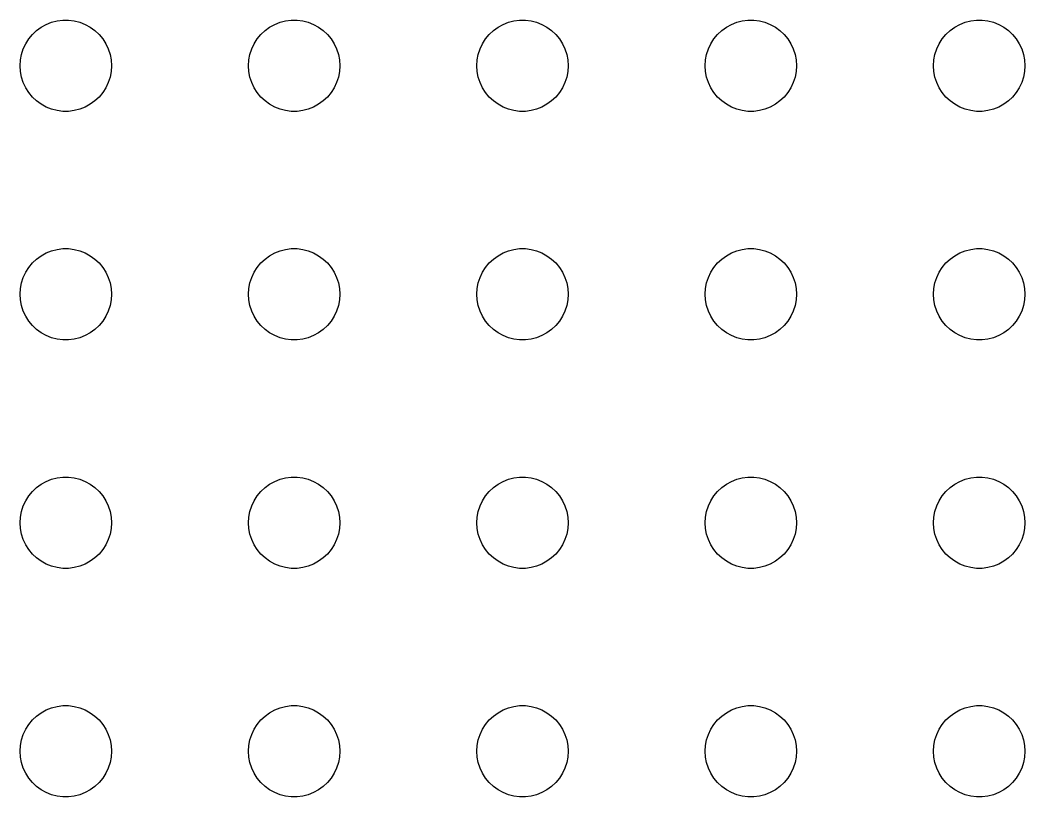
# Model space of a CAD drawing. Header units: metres. Extents: x -134 to 134, y 176 to 394.
# Drawn here: x 66 to 99, y 340.5 to 366 of the extents above; entities that cross this region are included whole.
import ezdxf

# ---------------------------------------------------------------- set-up
doc = ezdxf.new("R2010")
doc.units = ezdxf.units.M

msp = doc.modelspace()

# ---------------------------------------------------------------- linework, layer by layer
for p, q in [((67.0365, 365.927), (67.2189, 365.973)), ((67.2189, 365.973), (67.4058, 365.997)), ((67.4058, 365.997), (67.5942, 365.997)), ((67.5942, 365.997), (67.7811, 365.973)), ((67.7811, 365.973), (67.9635, 365.927)), ((74.5365, 365.927), (74.7189, 365.973)), ((74.7189, 365.973), (74.9058, 365.997)), ((74.9058, 365.997), (75.0942, 365.997)), ((75.0942, 365.997), (75.2811, 365.973)), ((75.2811, 365.973), (75.4635, 365.927)), ((82.0365, 365.927), (82.2189, 365.973)), ((82.2189, 365.973), (82.4058, 365.997)), ((82.4058, 365.997), (82.5942, 365.997)), ((82.5942, 365.997), (82.7811, 365.973)), ((82.7811, 365.973), (82.9635, 365.927)), ((89.5365, 365.927), (89.7189, 365.973)), ((89.7189, 365.973), (89.9058, 365.997)), ((89.9058, 365.997), (90.0942, 365.997)), ((90.0942, 365.997), (90.2811, 365.973)), ((90.2811, 365.973), (90.4635, 365.927)), ((97.0365, 365.927), (97.2189, 365.973)), ((97.2189, 365.973), (97.4058, 365.997)), ((97.4058, 365.997), (97.5942, 365.997)), ((97.5942, 365.997), (97.7811, 365.973)), ((97.7811, 365.973), (97.9635, 365.927)), ((66.4065, 365.527), (66.5439, 365.656)), ((66.5439, 365.656), (66.6963, 365.766)), ((66.6963, 365.766), (66.8613, 365.857)), ((66.8613, 365.857), (67.0365, 365.927)), ((67.9635, 365.927), (68.1387, 365.857)), ((68.1387, 365.857), (68.3037, 365.766)), ((68.3037, 365.766), (68.4561, 365.656)), ((68.4561, 365.656), (68.5934, 365.527)), ((73.9065, 365.527), (74.0439, 365.656)), ((74.0439, 365.656), (74.1963, 365.766)), ((74.1963, 365.766), (74.3613, 365.857)), ((74.3613, 365.857), (74.5365, 365.927)), ((75.4635, 365.927), (75.6387, 365.857)), ((75.6387, 365.857), (75.8037, 365.766)), ((75.8037, 365.766), (75.9561, 365.656)), ((75.9561, 365.656), (76.0934, 365.527)), ((81.4065, 365.527), (81.5439, 365.656)), ((81.5439, 365.656), (81.6963, 365.766)), ((81.6963, 365.766), (81.8613, 365.857)), ((81.8613, 365.857), (82.0365, 365.927)), ((82.9635, 365.927), (83.1387, 365.857)), ((83.1387, 365.857), (83.3037, 365.766)), ((83.3037, 365.766), (83.4561, 365.656)), ((83.4561, 365.656), (83.5934, 365.527)), ((88.9065, 365.527), (89.0439, 365.656)), ((89.0439, 365.656), (89.1963, 365.766)), ((89.1963, 365.766), (89.3613, 365.857)), ((89.3613, 365.857), (89.5365, 365.927)), ((90.4635, 365.927), (90.6387, 365.857)), ((90.6387, 365.857), (90.8037, 365.766)), ((90.8037, 365.766), (90.9561, 365.656)), ((90.9561, 365.656), (91.0934, 365.527)), ((96.4065, 365.527), (96.5439, 365.656)), ((96.5439, 365.656), (96.6963, 365.766)), ((96.6963, 365.766), (96.8613, 365.857)), ((96.8613, 365.857), (97.0365, 365.927)), ((97.9635, 365.927), (98.1387, 365.857)), ((98.1387, 365.857), (98.3037, 365.766)), ((98.3037, 365.766), (98.4561, 365.656)), ((98.4561, 365.656), (98.5934, 365.527)), ((66.1855, 365.223), (66.2865, 365.382)), ((66.2865, 365.382), (66.4065, 365.527)), ((68.5934, 365.527), (68.7135, 365.382)), ((68.7135, 365.382), (68.8145, 365.223)), ((73.6855, 365.223), (73.7865, 365.382)), ((73.7865, 365.382), (73.9065, 365.527)), ((76.0934, 365.527), (76.2135, 365.382)), ((76.2135, 365.382), (76.3145, 365.223)), ((81.1855, 365.223), (81.2865, 365.382)), ((81.2865, 365.382), (81.4065, 365.527)), ((83.5934, 365.527), (83.7135, 365.382)), ((83.7135, 365.382), (83.8145, 365.223)), ((88.6855, 365.223), (88.7865, 365.382)), ((88.7865, 365.382), (88.9065, 365.527)), ((91.0934, 365.527), (91.2135, 365.382)), ((91.2135, 365.382), (91.3145, 365.223)), ((96.1855, 365.223), (96.2865, 365.382)), ((96.2865, 365.382), (96.4065, 365.527)), ((98.5934, 365.527), (98.7135, 365.382)), ((98.7135, 365.382), (98.8145, 365.223)), ((66.0471, 364.873), (66.1053, 365.052)), ((66.1053, 365.052), (66.1855, 365.223)), ((68.8145, 365.223), (68.8947, 365.052)), ((68.8947, 365.052), (68.9529, 364.873)), ((73.5471, 364.873), (73.6053, 365.052)), ((73.6053, 365.052), (73.6855, 365.223)), ((76.3145, 365.223), (76.3947, 365.052)), ((76.3947, 365.052), (76.4529, 364.873)), ((81.0471, 364.873), (81.1053, 365.052)), ((81.1053, 365.052), (81.1855, 365.223)), ((83.8145, 365.223), (83.8947, 365.052)), ((83.8947, 365.052), (83.9529, 364.873)), ((88.5471, 364.873), (88.6053, 365.052)), ((88.6053, 365.052), (88.6855, 365.223)), ((91.3145, 365.223), (91.3947, 365.052)), ((91.3947, 365.052), (91.4529, 364.873)), ((96.0471, 364.873), (96.1053, 365.052)), ((96.1053, 365.052), (96.1855, 365.223)), ((98.8145, 365.223), (98.8947, 365.052)), ((98.8947, 365.052), (98.9529, 364.873)), ((66, 364.5), (66.0118, 364.688)), ((66.0118, 364.688), (66.0471, 364.873)), ((68.9529, 364.873), (68.9882, 364.688)), ((68.9882, 364.688), (69, 364.5)), ((73.5, 364.5), (73.5118, 364.688)), ((73.5118, 364.688), (73.5471, 364.873)), ((76.4529, 364.873), (76.4882, 364.688)), ((76.4882, 364.688), (76.5, 364.5)), ((81, 364.5), (81.0118, 364.688)), ((81.0118, 364.688), (81.0471, 364.873)), ((83.9529, 364.873), (83.9882, 364.688)), ((83.9882, 364.688), (84, 364.5)), ((88.5, 364.5), (88.5118, 364.688)), ((88.5118, 364.688), (88.5471, 364.873)), ((91.4529, 364.873), (91.4882, 364.688)), ((91.4882, 364.688), (91.5, 364.5)), ((96, 364.5), (96.0118, 364.688)), ((96.0118, 364.688), (96.0471, 364.873)), ((98.9529, 364.873), (98.9882, 364.688)), ((98.9882, 364.688), (99, 364.5)), ((66.0118, 364.312), (66, 364.5)), ((69, 364.5), (68.9882, 364.312)), ((73.5118, 364.312), (73.5, 364.5)), ((76.5, 364.5), (76.4882, 364.312)), ((81.0118, 364.312), (81, 364.5)), ((84, 364.5), (83.9882, 364.312)), ((88.5118, 364.312), (88.5, 364.5)), ((91.5, 364.5), (91.4882, 364.312)), ((96.0118, 364.312), (96, 364.5)), ((99, 364.5), (98.9882, 364.312)), ((66.0471, 364.127), (66.0118, 364.312)), ((66.1053, 363.948), (66.0471, 364.127)), ((68.9529, 364.127), (68.8947, 363.948)), ((68.9882, 364.312), (68.9529, 364.127)), ((73.5471, 364.127), (73.5118, 364.312)), ((73.6053, 363.948), (73.5471, 364.127)), ((76.4529, 364.127), (76.3947, 363.948)), ((76.4882, 364.312), (76.4529, 364.127)), ((81.0471, 364.127), (81.0118, 364.312)), ((81.1053, 363.948), (81.0471, 364.127)), ((83.9529, 364.127), (83.8947, 363.948)), ((83.9882, 364.312), (83.9529, 364.127)), ((88.5471, 364.127), (88.5118, 364.312)), ((88.6053, 363.948), (88.5471, 364.127)), ((91.4529, 364.127), (91.3947, 363.948)), ((91.4882, 364.312), (91.4529, 364.127)), ((96.0471, 364.127), (96.0118, 364.312)), ((96.1053, 363.948), (96.0471, 364.127)), ((98.9529, 364.127), (98.8947, 363.948)), ((98.9882, 364.312), (98.9529, 364.127)), ((66.1855, 363.777), (66.1053, 363.948)), ((66.2865, 363.618), (66.1855, 363.777)), ((68.8145, 363.777), (68.7135, 363.618)), ((68.8947, 363.948), (68.8145, 363.777)), ((73.6855, 363.777), (73.6053, 363.948)), ((73.7865, 363.618), (73.6855, 363.777)), ((76.3145, 363.777), (76.2135, 363.618)), ((76.3947, 363.948), (76.3145, 363.777)), ((81.1855, 363.777), (81.1053, 363.948)), ((81.2865, 363.618), (81.1855, 363.777)), ((83.8145, 363.777), (83.7135, 363.618)), ((83.8947, 363.948), (83.8145, 363.777)), ((88.6855, 363.777), (88.6053, 363.948)), ((88.7865, 363.618), (88.6855, 363.777)), ((91.3145, 363.777), (91.2135, 363.618)), ((91.3947, 363.948), (91.3145, 363.777)), ((96.1855, 363.777), (96.1053, 363.948)), ((96.2865, 363.618), (96.1855, 363.777)), ((98.8145, 363.777), (98.7135, 363.618)), ((98.8947, 363.948), (98.8145, 363.777)), ((66.4065, 363.473), (66.2865, 363.618)), ((66.5439, 363.344), (66.4065, 363.473)), ((66.6963, 363.234), (66.5439, 363.344)), ((68.4561, 363.344), (68.3037, 363.234)), ((68.5934, 363.473), (68.4561, 363.344)), ((68.7135, 363.618), (68.5934, 363.473)), ((73.9065, 363.473), (73.7865, 363.618)), ((74.0439, 363.344), (73.9065, 363.473)), ((74.1963, 363.234), (74.0439, 363.344)), ((75.9561, 363.344), (75.8037, 363.234)), ((76.0934, 363.473), (75.9561, 363.344)), ((76.2135, 363.618), (76.0934, 363.473)), ((81.4065, 363.473), (81.2865, 363.618)), ((81.5439, 363.344), (81.4065, 363.473)), ((81.6963, 363.234), (81.5439, 363.344)), ((83.4561, 363.344), (83.3037, 363.234)), ((83.5934, 363.473), (83.4561, 363.344)), ((83.7135, 363.618), (83.5934, 363.473)), ((88.9065, 363.473), (88.7865, 363.618)), ((89.0439, 363.344), (88.9065, 363.473)), ((89.1963, 363.234), (89.0439, 363.344)), ((90.9561, 363.344), (90.8037, 363.234)), ((91.0934, 363.473), (90.9561, 363.344)), ((91.2135, 363.618), (91.0934, 363.473)), ((96.4065, 363.473), (96.2865, 363.618)), ((96.5439, 363.344), (96.4065, 363.473)), ((96.6963, 363.234), (96.5439, 363.344)), ((98.4561, 363.344), (98.3037, 363.234)), ((98.5934, 363.473), (98.4561, 363.344)), ((98.7135, 363.618), (98.5934, 363.473)), ((66.8613, 363.143), (66.6963, 363.234)), ((67.0365, 363.073), (66.8613, 363.143)), ((67.2189, 363.027), (67.0365, 363.073)), ((67.4058, 363.003), (67.2189, 363.027)), ((67.5942, 363.003), (67.4058, 363.003)), ((67.7811, 363.027), (67.5942, 363.003)), ((67.9635, 363.073), (67.7811, 363.027)), ((68.1387, 363.143), (67.9635, 363.073)), ((68.3037, 363.234), (68.1387, 363.143)), ((74.3613, 363.143), (74.1963, 363.234)), ((74.5365, 363.073), (74.3613, 363.143)), ((74.7189, 363.027), (74.5365, 363.073)), ((74.9058, 363.003), (74.7189, 363.027)), ((75.0942, 363.003), (74.9058, 363.003)), ((75.2811, 363.027), (75.0942, 363.003)), ((75.4635, 363.073), (75.2811, 363.027)), ((75.6387, 363.143), (75.4635, 363.073)), ((75.8037, 363.234), (75.6387, 363.143)), ((81.8613, 363.143), (81.6963, 363.234)), ((82.0365, 363.073), (81.8613, 363.143)), ((82.2189, 363.027), (82.0365, 363.073)), ((82.4058, 363.003), (82.2189, 363.027)), ((82.5942, 363.003), (82.4058, 363.003)), ((82.7811, 363.027), (82.5942, 363.003)), ((82.9635, 363.073), (82.7811, 363.027)), ((83.1387, 363.143), (82.9635, 363.073)), ((83.3037, 363.234), (83.1387, 363.143)), ((89.3613, 363.143), (89.1963, 363.234)), ((89.5365, 363.073), (89.3613, 363.143)), ((89.7189, 363.027), (89.5365, 363.073)), ((89.9058, 363.003), (89.7189, 363.027)), ((90.0942, 363.003), (89.9058, 363.003)), ((90.2811, 363.027), (90.0942, 363.003)), ((90.4635, 363.073), (90.2811, 363.027)), ((90.6387, 363.143), (90.4635, 363.073)), ((90.8037, 363.234), (90.6387, 363.143)), ((96.8613, 363.143), (96.6963, 363.234)), ((97.0365, 363.073), (96.8613, 363.143)), ((97.2189, 363.027), (97.0365, 363.073)), ((97.4058, 363.003), (97.2189, 363.027)), ((97.5942, 363.003), (97.4058, 363.003)), ((97.7811, 363.027), (97.5942, 363.003)), ((97.9635, 363.073), (97.7811, 363.027)), ((98.1387, 363.143), (97.9635, 363.073)), ((98.3037, 363.234), (98.1387, 363.143)), ((66.8613, 358.357), (67.0365, 358.427)), ((67.0365, 358.427), (67.2189, 358.473)), ((67.2189, 358.473), (67.4058, 358.497)), ((67.4058, 358.497), (67.5942, 358.497)), ((67.5942, 358.497), (67.7811, 358.473)), ((67.7811, 358.473), (67.9635, 358.427)), ((67.9635, 358.427), (68.1387, 358.357)), ((74.3613, 358.357), (74.5365, 358.427)), ((74.5365, 358.427), (74.7189, 358.473)), ((74.7189, 358.473), (74.9058, 358.497)), ((74.9058, 358.497), (75.0942, 358.497)), ((75.0942, 358.497), (75.2811, 358.473)), ((75.2811, 358.473), (75.4635, 358.427)), ((75.4635, 358.427), (75.6387, 358.357)), ((81.8613, 358.357), (82.0365, 358.427)), ((82.0365, 358.427), (82.2189, 358.473)), ((82.2189, 358.473), (82.4058, 358.497)), ((82.4058, 358.497), (82.5942, 358.497)), ((82.5942, 358.497), (82.7811, 358.473)), ((82.7811, 358.473), (82.9635, 358.427)), ((82.9635, 358.427), (83.1387, 358.357)), ((89.3613, 358.357), (89.5365, 358.427)), ((89.5365, 358.427), (89.7189, 358.473)), ((89.7189, 358.473), (89.9058, 358.497)), ((89.9058, 358.497), (90.0942, 358.497)), ((90.0942, 358.497), (90.2811, 358.473)), ((90.2811, 358.473), (90.4635, 358.427)), ((90.4635, 358.427), (90.6387, 358.357)), ((96.8613, 358.357), (97.0365, 358.427)), ((97.0365, 358.427), (97.2189, 358.473)), ((97.2189, 358.473), (97.4058, 358.497)), ((97.4058, 358.497), (97.5942, 358.497)), ((97.5942, 358.497), (97.7811, 358.473)), ((97.7811, 358.473), (97.9635, 358.427)), ((97.9635, 358.427), (98.1387, 358.357)), ((66.4065, 358.027), (66.5439, 358.156)), ((66.5439, 358.156), (66.6963, 358.266)), ((66.6963, 358.266), (66.8613, 358.357)), ((68.1387, 358.357), (68.3037, 358.266)), ((68.3037, 358.266), (68.4561, 358.156)), ((68.4561, 358.156), (68.5934, 358.027)), ((73.9065, 358.027), (74.0439, 358.156)), ((74.0439, 358.156), (74.1963, 358.266)), ((74.1963, 358.266), (74.3613, 358.357)), ((75.6387, 358.357), (75.8037, 358.266)), ((75.8037, 358.266), (75.9561, 358.156)), ((75.9561, 358.156), (76.0934, 358.027)), ((81.4065, 358.027), (81.5439, 358.156)), ((81.5439, 358.156), (81.6963, 358.266)), ((81.6963, 358.266), (81.8613, 358.357)), ((83.1387, 358.357), (83.3037, 358.266)), ((83.3037, 358.266), (83.4561, 358.156)), ((83.4561, 358.156), (83.5934, 358.027)), ((88.9065, 358.027), (89.0439, 358.156)), ((89.0439, 358.156), (89.1963, 358.266)), ((89.1963, 358.266), (89.3613, 358.357)), ((90.6387, 358.357), (90.8037, 358.266)), ((90.8037, 358.266), (90.9561, 358.156)), ((90.9561, 358.156), (91.0934, 358.027)), ((96.4065, 358.027), (96.5439, 358.156)), ((96.5439, 358.156), (96.6963, 358.266)), ((96.6963, 358.266), (96.8613, 358.357)), ((98.1387, 358.357), (98.3037, 358.266)), ((98.3037, 358.266), (98.4561, 358.156)), ((98.4561, 358.156), (98.5934, 358.027)), ((66.1053, 357.552), (66.1855, 357.723)), ((66.1855, 357.723), (66.2865, 357.882)), ((66.2865, 357.882), (66.4065, 358.027)), ((68.5934, 358.027), (68.7135, 357.882)), ((68.7135, 357.882), (68.8145, 357.723)), ((68.8145, 357.723), (68.8947, 357.552)), ((73.6053, 357.552), (73.6855, 357.723)), ((73.6855, 357.723), (73.7865, 357.882)), ((73.7865, 357.882), (73.9065, 358.027)), ((76.0934, 358.027), (76.2135, 357.882)), ((76.2135, 357.882), (76.3145, 357.723)), ((76.3145, 357.723), (76.3947, 357.552)), ((81.1053, 357.552), (81.1855, 357.723)), ((81.1855, 357.723), (81.2865, 357.882)), ((81.2865, 357.882), (81.4065, 358.027)), ((83.5934, 358.027), (83.7135, 357.882)), ((83.7135, 357.882), (83.8145, 357.723)), ((83.8145, 357.723), (83.8947, 357.552)), ((88.6053, 357.552), (88.6855, 357.723)), ((88.6855, 357.723), (88.7865, 357.882)), ((88.7865, 357.882), (88.9065, 358.027)), ((91.0934, 358.027), (91.2135, 357.882)), ((91.2135, 357.882), (91.3145, 357.723)), ((91.3145, 357.723), (91.3947, 357.552)), ((96.1053, 357.552), (96.1855, 357.723)), ((96.1855, 357.723), (96.2865, 357.882)), ((96.2865, 357.882), (96.4065, 358.027)), ((98.5934, 358.027), (98.7135, 357.882)), ((98.7135, 357.882), (98.8145, 357.723)), ((98.8145, 357.723), (98.8947, 357.552)), ((66.0471, 357.373), (66.1053, 357.552)), ((68.8947, 357.552), (68.9529, 357.373)), ((73.5471, 357.373), (73.6053, 357.552)), ((76.3947, 357.552), (76.4529, 357.373)), ((81.0471, 357.373), (81.1053, 357.552)), ((83.8947, 357.552), (83.9529, 357.373)), ((88.5471, 357.373), (88.6053, 357.552)), ((91.3947, 357.552), (91.4529, 357.373)), ((96.0471, 357.373), (96.1053, 357.552)), ((98.8947, 357.552), (98.9529, 357.373)), ((66, 357), (66.0118, 357.188)), ((66.0118, 357.188), (66.0471, 357.373)), ((68.9529, 357.373), (68.9882, 357.188)), ((68.9882, 357.188), (69, 357)), ((73.5, 357), (73.5118, 357.188)), ((73.5118, 357.188), (73.5471, 357.373)), ((76.4529, 357.373), (76.4882, 357.188)), ((76.4882, 357.188), (76.5, 357)), ((81, 357), (81.0118, 357.188)), ((81.0118, 357.188), (81.0471, 357.373)), ((83.9529, 357.373), (83.9882, 357.188)), ((83.9882, 357.188), (84, 357)), ((88.5, 357), (88.5118, 357.188)), ((88.5118, 357.188), (88.5471, 357.373)), ((91.4529, 357.373), (91.4882, 357.188)), ((91.4882, 357.188), (91.5, 357)), ((96, 357), (96.0118, 357.188)), ((96.0118, 357.188), (96.0471, 357.373)), ((98.9529, 357.373), (98.9882, 357.188)), ((98.9882, 357.188), (99, 357)), ((66.0118, 356.812), (66, 357)), ((66.0471, 356.627), (66.0118, 356.812)), ((68.9882, 356.812), (68.9529, 356.627)), ((69, 357), (68.9882, 356.812)), ((73.5118, 356.812), (73.5, 357)), ((73.5471, 356.627), (73.5118, 356.812)), ((76.4882, 356.812), (76.4529, 356.627)), ((76.5, 357), (76.4882, 356.812)), ((81.0118, 356.812), (81, 357)), ((81.0471, 356.627), (81.0118, 356.812)), ((83.9882, 356.812), (83.9529, 356.627)), ((84, 357), (83.9882, 356.812)), ((88.5118, 356.812), (88.5, 357)), ((88.5471, 356.627), (88.5118, 356.812)), ((91.4882, 356.812), (91.4529, 356.627)), ((91.5, 357), (91.4882, 356.812)), ((96.0118, 356.812), (96, 357)), ((96.0471, 356.627), (96.0118, 356.812)), ((98.9882, 356.812), (98.9529, 356.627)), ((99, 357), (98.9882, 356.812)), ((66.1053, 356.448), (66.0471, 356.627)), ((66.1855, 356.277), (66.1053, 356.448)), ((68.8947, 356.448), (68.8145, 356.277)), ((68.9529, 356.627), (68.8947, 356.448)), ((73.6053, 356.448), (73.5471, 356.627)), ((73.6855, 356.277), (73.6053, 356.448)), ((76.3947, 356.448), (76.3145, 356.277)), ((76.4529, 356.627), (76.3947, 356.448)), ((81.1053, 356.448), (81.0471, 356.627)), ((81.1855, 356.277), (81.1053, 356.448)), ((83.8947, 356.448), (83.8145, 356.277)), ((83.9529, 356.627), (83.8947, 356.448)), ((88.6053, 356.448), (88.5471, 356.627)), ((88.6855, 356.277), (88.6053, 356.448)), ((91.3947, 356.448), (91.3145, 356.277)), ((91.4529, 356.627), (91.3947, 356.448)), ((96.1053, 356.448), (96.0471, 356.627)), ((96.1855, 356.277), (96.1053, 356.448)), ((98.8947, 356.448), (98.8145, 356.277)), ((98.9529, 356.627), (98.8947, 356.448)), ((66.2865, 356.118), (66.1855, 356.277)), ((66.4065, 355.973), (66.2865, 356.118)), ((68.7135, 356.118), (68.5934, 355.973)), ((68.8145, 356.277), (68.7135, 356.118)), ((73.7865, 356.118), (73.6855, 356.277)), ((73.9065, 355.973), (73.7865, 356.118)), ((76.2135, 356.118), (76.0934, 355.973)), ((76.3145, 356.277), (76.2135, 356.118)), ((81.2865, 356.118), (81.1855, 356.277)), ((81.4065, 355.973), (81.2865, 356.118)), ((83.7135, 356.118), (83.5934, 355.973)), ((83.8145, 356.277), (83.7135, 356.118)), ((88.7865, 356.118), (88.6855, 356.277)), ((88.9065, 355.973), (88.7865, 356.118)), ((91.2135, 356.118), (91.0934, 355.973)), ((91.3145, 356.277), (91.2135, 356.118)), ((96.2865, 356.118), (96.1855, 356.277)), ((96.4065, 355.973), (96.2865, 356.118)), ((98.7135, 356.118), (98.5934, 355.973)), ((98.8145, 356.277), (98.7135, 356.118)), ((66.5439, 355.844), (66.4065, 355.973)), ((66.6963, 355.734), (66.5439, 355.844)), ((68.4561, 355.844), (68.3037, 355.734)), ((68.5934, 355.973), (68.4561, 355.844)), ((74.0439, 355.844), (73.9065, 355.973)), ((74.1963, 355.734), (74.0439, 355.844)), ((75.9561, 355.844), (75.8037, 355.734)), ((76.0934, 355.973), (75.9561, 355.844)), ((81.5439, 355.844), (81.4065, 355.973)), ((81.6963, 355.734), (81.5439, 355.844)), ((83.4561, 355.844), (83.3037, 355.734)), ((83.5934, 355.973), (83.4561, 355.844)), ((89.0439, 355.844), (88.9065, 355.973)), ((89.1963, 355.734), (89.0439, 355.844)), ((90.9561, 355.844), (90.8037, 355.734)), ((91.0934, 355.973), (90.9561, 355.844)), ((96.5439, 355.844), (96.4065, 355.973)), ((96.6963, 355.734), (96.5439, 355.844)), ((98.4561, 355.844), (98.3037, 355.734)), ((98.5934, 355.973), (98.4561, 355.844)), ((66.8613, 355.643), (66.6963, 355.734)), ((67.0365, 355.573), (66.8613, 355.643)), ((67.2189, 355.527), (67.0365, 355.573)), ((67.4058, 355.503), (67.2189, 355.527)), ((67.5942, 355.503), (67.4058, 355.503)), ((67.7811, 355.527), (67.5942, 355.503)), ((67.9635, 355.573), (67.7811, 355.527)), ((68.1387, 355.643), (67.9635, 355.573)), ((68.3037, 355.734), (68.1387, 355.643)), ((74.3613, 355.643), (74.1963, 355.734)), ((74.5365, 355.573), (74.3613, 355.643)), ((74.7189, 355.527), (74.5365, 355.573)), ((74.9058, 355.503), (74.7189, 355.527)), ((75.0942, 355.503), (74.9058, 355.503)), ((75.2811, 355.527), (75.0942, 355.503)), ((75.4635, 355.573), (75.2811, 355.527)), ((75.6387, 355.643), (75.4635, 355.573)), ((75.8037, 355.734), (75.6387, 355.643)), ((81.8613, 355.643), (81.6963, 355.734)), ((82.0365, 355.573), (81.8613, 355.643)), ((82.2189, 355.527), (82.0365, 355.573)), ((82.4058, 355.503), (82.2189, 355.527)), ((82.5942, 355.503), (82.4058, 355.503)), ((82.7811, 355.527), (82.5942, 355.503)), ((82.9635, 355.573), (82.7811, 355.527)), ((83.1387, 355.643), (82.9635, 355.573)), ((83.3037, 355.734), (83.1387, 355.643)), ((89.3613, 355.643), (89.1963, 355.734)), ((89.5365, 355.573), (89.3613, 355.643)), ((89.7189, 355.527), (89.5365, 355.573)), ((89.9058, 355.503), (89.7189, 355.527)), ((90.0942, 355.503), (89.9058, 355.503)), ((90.2811, 355.527), (90.0942, 355.503)), ((90.4635, 355.573), (90.2811, 355.527)), ((90.6387, 355.643), (90.4635, 355.573)), ((90.8037, 355.734), (90.6387, 355.643)), ((96.8613, 355.643), (96.6963, 355.734)), ((97.0365, 355.573), (96.8613, 355.643)), ((97.2189, 355.527), (97.0365, 355.573)), ((97.4058, 355.503), (97.2189, 355.527)), ((97.5942, 355.503), (97.4058, 355.503)), ((97.7811, 355.527), (97.5942, 355.503)), ((97.9635, 355.573), (97.7811, 355.527)), ((98.1387, 355.643), (97.9635, 355.573)), ((98.3037, 355.734), (98.1387, 355.643)), ((66.6963, 350.766), (66.8613, 350.857)), ((66.8613, 350.857), (67.0365, 350.927)), ((67.0365, 350.927), (67.2189, 350.973)), ((67.2189, 350.973), (67.4058, 350.997)), ((67.4058, 350.997), (67.5942, 350.997)), ((67.5942, 350.997), (67.7811, 350.973)), ((67.7811, 350.973), (67.9635, 350.927)), ((67.9635, 350.927), (68.1387, 350.857)), ((68.1387, 350.857), (68.3037, 350.766)), ((74.1963, 350.766), (74.3613, 350.857)), ((74.3613, 350.857), (74.5365, 350.927)), ((74.5365, 350.927), (74.7189, 350.973)), ((74.7189, 350.973), (74.9058, 350.997)), ((74.9058, 350.997), (75.0942, 350.997)), ((75.0942, 350.997), (75.2811, 350.973)), ((75.2811, 350.973), (75.4635, 350.927)), ((75.4635, 350.927), (75.6387, 350.857)), ((75.6387, 350.857), (75.8037, 350.766)), ((81.6963, 350.766), (81.8613, 350.857)), ((81.8613, 350.857), (82.0365, 350.927)), ((82.0365, 350.927), (82.2189, 350.973)), ((82.2189, 350.973), (82.4058, 350.997)), ((82.4058, 350.997), (82.5942, 350.997)), ((82.5942, 350.997), (82.7811, 350.973)), ((82.7811, 350.973), (82.9635, 350.927)), ((82.9635, 350.927), (83.1387, 350.857)), ((83.1387, 350.857), (83.3037, 350.766)), ((89.1963, 350.766), (89.3613, 350.857)), ((89.3613, 350.857), (89.5365, 350.927)), ((89.5365, 350.927), (89.7189, 350.973)), ((89.7189, 350.973), (89.9058, 350.997)), ((89.9058, 350.997), (90.0942, 350.997)), ((90.0942, 350.997), (90.2811, 350.973)), ((90.2811, 350.973), (90.4635, 350.927)), ((90.4635, 350.927), (90.6387, 350.857)), ((90.6387, 350.857), (90.8037, 350.766)), ((96.6963, 350.766), (96.8613, 350.857)), ((96.8613, 350.857), (97.0365, 350.927)), ((97.0365, 350.927), (97.2189, 350.973)), ((97.2189, 350.973), (97.4058, 350.997)), ((97.4058, 350.997), (97.5942, 350.997)), ((97.5942, 350.997), (97.7811, 350.973)), ((97.7811, 350.973), (97.9635, 350.927)), ((97.9635, 350.927), (98.1387, 350.857)), ((98.1387, 350.857), (98.3037, 350.766)), ((66.2865, 350.382), (66.4065, 350.527)), ((66.4065, 350.527), (66.5439, 350.656)), ((66.5439, 350.656), (66.6963, 350.766)), ((68.3037, 350.766), (68.4561, 350.656)), ((68.4561, 350.656), (68.5934, 350.527)), ((68.5934, 350.527), (68.7135, 350.382)), ((73.7865, 350.382), (73.9065, 350.527)), ((73.9065, 350.527), (74.0439, 350.656)), ((74.0439, 350.656), (74.1963, 350.766)), ((75.8037, 350.766), (75.9561, 350.656)), ((75.9561, 350.656), (76.0934, 350.527)), ((76.0934, 350.527), (76.2135, 350.382)), ((81.2865, 350.382), (81.4065, 350.527)), ((81.4065, 350.527), (81.5439, 350.656)), ((81.5439, 350.656), (81.6963, 350.766)), ((83.3037, 350.766), (83.4561, 350.656)), ((83.4561, 350.656), (83.5934, 350.527)), ((83.5934, 350.527), (83.7135, 350.382)), ((88.7865, 350.382), (88.9065, 350.527)), ((88.9065, 350.527), (89.0439, 350.656)), ((89.0439, 350.656), (89.1963, 350.766)), ((90.8037, 350.766), (90.9561, 350.656)), ((90.9561, 350.656), (91.0934, 350.527)), ((91.0934, 350.527), (91.2135, 350.382)), ((96.2865, 350.382), (96.4065, 350.527)), ((96.4065, 350.527), (96.5439, 350.656)), ((96.5439, 350.656), (96.6963, 350.766)), ((98.3037, 350.766), (98.4561, 350.656)), ((98.4561, 350.656), (98.5934, 350.527)), ((98.5934, 350.527), (98.7135, 350.382)), ((66.1053, 350.052), (66.1855, 350.223)), ((66.1855, 350.223), (66.2865, 350.382)), ((68.7135, 350.382), (68.8145, 350.223)), ((68.8145, 350.223), (68.8947, 350.052)), ((73.6053, 350.052), (73.6855, 350.223)), ((73.6855, 350.223), (73.7865, 350.382)), ((76.2135, 350.382), (76.3145, 350.223)), ((76.3145, 350.223), (76.3947, 350.052)), ((81.1053, 350.052), (81.1855, 350.223)), ((81.1855, 350.223), (81.2865, 350.382)), ((83.7135, 350.382), (83.8145, 350.223)), ((83.8145, 350.223), (83.8947, 350.052)), ((88.6053, 350.052), (88.6855, 350.223)), ((88.6855, 350.223), (88.7865, 350.382)), ((91.2135, 350.382), (91.3145, 350.223)), ((91.3145, 350.223), (91.3947, 350.052)), ((96.1053, 350.052), (96.1855, 350.223)), ((96.1855, 350.223), (96.2865, 350.382)), ((98.7135, 350.382), (98.8145, 350.223)), ((98.8145, 350.223), (98.8947, 350.052)), ((66.0118, 349.688), (66.0471, 349.873)), ((66.0471, 349.873), (66.1053, 350.052)), ((68.8947, 350.052), (68.9529, 349.873)), ((68.9529, 349.873), (68.9882, 349.688)), ((73.5118, 349.688), (73.5471, 349.873)), ((73.5471, 349.873), (73.6053, 350.052)), ((76.3947, 350.052), (76.4529, 349.873)), ((76.4529, 349.873), (76.4882, 349.688)), ((81.0118, 349.688), (81.0471, 349.873)), ((81.0471, 349.873), (81.1053, 350.052)), ((83.8947, 350.052), (83.9529, 349.873)), ((83.9529, 349.873), (83.9882, 349.688)), ((88.5118, 349.688), (88.5471, 349.873)), ((88.5471, 349.873), (88.6053, 350.052)), ((91.3947, 350.052), (91.4529, 349.873)), ((91.4529, 349.873), (91.4882, 349.688)), ((96.0118, 349.688), (96.0471, 349.873)), ((96.0471, 349.873), (96.1053, 350.052)), ((98.8947, 350.052), (98.9529, 349.873)), ((98.9529, 349.873), (98.9882, 349.688)), ((66, 349.5), (66.0118, 349.688)), ((66.0118, 349.312), (66, 349.5)), ((68.9882, 349.688), (69, 349.5)), ((69, 349.5), (68.9882, 349.312)), ((73.5, 349.5), (73.5118, 349.688)), ((73.5118, 349.312), (73.5, 349.5)), ((76.4882, 349.688), (76.5, 349.5)), ((76.5, 349.5), (76.4882, 349.312)), ((81, 349.5), (81.0118, 349.688)), ((81.0118, 349.312), (81, 349.5)), ((83.9882, 349.688), (84, 349.5)), ((84, 349.5), (83.9882, 349.312)), ((88.5, 349.5), (88.5118, 349.688)), ((88.5118, 349.312), (88.5, 349.5)), ((91.4882, 349.688), (91.5, 349.5)), ((91.5, 349.5), (91.4882, 349.312)), ((96, 349.5), (96.0118, 349.688)), ((96.0118, 349.312), (96, 349.5)), ((98.9882, 349.688), (99, 349.5)), ((99, 349.5), (98.9882, 349.312)), ((66.0471, 349.127), (66.0118, 349.312)), ((68.9882, 349.312), (68.9529, 349.127)), ((73.5471, 349.127), (73.5118, 349.312)), ((76.4882, 349.312), (76.4529, 349.127)), ((81.0471, 349.127), (81.0118, 349.312)), ((83.9882, 349.312), (83.9529, 349.127)), ((88.5471, 349.127), (88.5118, 349.312)), ((91.4882, 349.312), (91.4529, 349.127)), ((96.0471, 349.127), (96.0118, 349.312)), ((98.9882, 349.312), (98.9529, 349.127)), ((66.1053, 348.948), (66.0471, 349.127)), ((66.1855, 348.777), (66.1053, 348.948)), ((68.8947, 348.948), (68.8145, 348.777)), ((68.9529, 349.127), (68.8947, 348.948)), ((73.6053, 348.948), (73.5471, 349.127)), ((73.6855, 348.777), (73.6053, 348.948)), ((76.3947, 348.948), (76.3145, 348.777)), ((76.4529, 349.127), (76.3947, 348.948)), ((81.1053, 348.948), (81.0471, 349.127)), ((81.1855, 348.777), (81.1053, 348.948)), ((83.8947, 348.948), (83.8145, 348.777)), ((83.9529, 349.127), (83.8947, 348.948)), ((88.6053, 348.948), (88.5471, 349.127)), ((88.6855, 348.777), (88.6053, 348.948)), ((91.3947, 348.948), (91.3145, 348.777)), ((91.4529, 349.127), (91.3947, 348.948)), ((96.1053, 348.948), (96.0471, 349.127)), ((96.1855, 348.777), (96.1053, 348.948)), ((98.8947, 348.948), (98.8145, 348.777)), ((98.9529, 349.127), (98.8947, 348.948)), ((66.2865, 348.618), (66.1855, 348.777)), ((66.4065, 348.473), (66.2865, 348.618)), ((68.7135, 348.618), (68.5934, 348.473)), ((68.8145, 348.777), (68.7135, 348.618)), ((73.7865, 348.618), (73.6855, 348.777)), ((73.9065, 348.473), (73.7865, 348.618)), ((76.2135, 348.618), (76.0934, 348.473)), ((76.3145, 348.777), (76.2135, 348.618)), ((81.2865, 348.618), (81.1855, 348.777)), ((81.4065, 348.473), (81.2865, 348.618)), ((83.7135, 348.618), (83.5934, 348.473)), ((83.8145, 348.777), (83.7135, 348.618)), ((88.7865, 348.618), (88.6855, 348.777)), ((88.9065, 348.473), (88.7865, 348.618)), ((91.2135, 348.618), (91.0934, 348.473)), ((91.3145, 348.777), (91.2135, 348.618)), ((96.2865, 348.618), (96.1855, 348.777)), ((96.4065, 348.473), (96.2865, 348.618)), ((98.7135, 348.618), (98.5934, 348.473)), ((98.8145, 348.777), (98.7135, 348.618)), ((66.5439, 348.344), (66.4065, 348.473)), ((66.6963, 348.234), (66.5439, 348.344)), ((66.8613, 348.143), (66.6963, 348.234)), ((68.3037, 348.234), (68.1387, 348.143)), ((68.4561, 348.344), (68.3037, 348.234)), ((68.5934, 348.473), (68.4561, 348.344)), ((74.0439, 348.344), (73.9065, 348.473)), ((74.1963, 348.234), (74.0439, 348.344)), ((74.3613, 348.143), (74.1963, 348.234)), ((75.8037, 348.234), (75.6387, 348.143)), ((75.9561, 348.344), (75.8037, 348.234)), ((76.0934, 348.473), (75.9561, 348.344)), ((81.5439, 348.344), (81.4065, 348.473)), ((81.6963, 348.234), (81.5439, 348.344)), ((81.8613, 348.143), (81.6963, 348.234)), ((83.3037, 348.234), (83.1387, 348.143)), ((83.4561, 348.344), (83.3037, 348.234)), ((83.5934, 348.473), (83.4561, 348.344)), ((89.0439, 348.344), (88.9065, 348.473)), ((89.1963, 348.234), (89.0439, 348.344)), ((89.3613, 348.143), (89.1963, 348.234)), ((90.8037, 348.234), (90.6387, 348.143)), ((90.9561, 348.344), (90.8037, 348.234)), ((91.0934, 348.473), (90.9561, 348.344)), ((96.5439, 348.344), (96.4065, 348.473)), ((96.6963, 348.234), (96.5439, 348.344)), ((96.8613, 348.143), (96.6963, 348.234)), ((98.3037, 348.234), (98.1387, 348.143)), ((98.4561, 348.344), (98.3037, 348.234)), ((98.5934, 348.473), (98.4561, 348.344)), ((67.0365, 348.073), (66.8613, 348.143)), ((67.2189, 348.027), (67.0365, 348.073)), ((67.4058, 348.003), (67.2189, 348.027)), ((67.5942, 348.003), (67.4058, 348.003)), ((67.7811, 348.027), (67.5942, 348.003)), ((67.9635, 348.073), (67.7811, 348.027)), ((68.1387, 348.143), (67.9635, 348.073)), ((74.5365, 348.073), (74.3613, 348.143)), ((74.7189, 348.027), (74.5365, 348.073)), ((74.9058, 348.003), (74.7189, 348.027)), ((75.0942, 348.003), (74.9058, 348.003)), ((75.2811, 348.027), (75.0942, 348.003)), ((75.4635, 348.073), (75.2811, 348.027)), ((75.6387, 348.143), (75.4635, 348.073)), ((82.0365, 348.073), (81.8613, 348.143)), ((82.2189, 348.027), (82.0365, 348.073)), ((82.4058, 348.003), (82.2189, 348.027)), ((82.5942, 348.003), (82.4058, 348.003)), ((82.7811, 348.027), (82.5942, 348.003)), ((82.9635, 348.073), (82.7811, 348.027)), ((83.1387, 348.143), (82.9635, 348.073)), ((89.5365, 348.073), (89.3613, 348.143)), ((89.7189, 348.027), (89.5365, 348.073)), ((89.9058, 348.003), (89.7189, 348.027)), ((90.0942, 348.003), (89.9058, 348.003)), ((90.2811, 348.027), (90.0942, 348.003)), ((90.4635, 348.073), (90.2811, 348.027)), ((90.6387, 348.143), (90.4635, 348.073)), ((97.0365, 348.073), (96.8613, 348.143)), ((97.2189, 348.027), (97.0365, 348.073)), ((97.4058, 348.003), (97.2189, 348.027)), ((97.5942, 348.003), (97.4058, 348.003)), ((97.7811, 348.027), (97.5942, 348.003)), ((97.9635, 348.073), (97.7811, 348.027)), ((98.1387, 348.143), (97.9635, 348.073)), ((66.5439, 343.156), (66.6963, 343.266)), ((66.6963, 343.266), (66.8613, 343.357)), ((66.8613, 343.357), (67.0365, 343.427)), ((67.0365, 343.427), (67.2189, 343.473)), ((67.2189, 343.473), (67.4058, 343.497)), ((67.4058, 343.497), (67.5942, 343.497)), ((67.5942, 343.497), (67.7811, 343.473)), ((67.7811, 343.473), (67.9635, 343.427)), ((67.9635, 343.427), (68.1387, 343.357)), ((68.1387, 343.357), (68.3037, 343.266)), ((68.3037, 343.266), (68.4561, 343.156)), ((74.0439, 343.156), (74.1963, 343.266)), ((74.1963, 343.266), (74.3613, 343.357)), ((74.3613, 343.357), (74.5365, 343.427)), ((74.5365, 343.427), (74.7189, 343.473)), ((74.7189, 343.473), (74.9058, 343.497)), ((74.9058, 343.497), (75.0942, 343.497)), ((75.0942, 343.497), (75.2811, 343.473)), ((75.2811, 343.473), (75.4635, 343.427)), ((75.4635, 343.427), (75.6387, 343.357)), ((75.6387, 343.357), (75.8037, 343.266)), ((75.8037, 343.266), (75.9561, 343.156)), ((81.5439, 343.156), (81.6963, 343.266)), ((81.6963, 343.266), (81.8613, 343.357)), ((81.8613, 343.357), (82.0365, 343.427)), ((82.0365, 343.427), (82.2189, 343.473)), ((82.2189, 343.473), (82.4058, 343.497)), ((82.4058, 343.497), (82.5942, 343.497)), ((82.5942, 343.497), (82.7811, 343.473)), ((82.7811, 343.473), (82.9635, 343.427)), ((82.9635, 343.427), (83.1387, 343.357)), ((83.1387, 343.357), (83.3037, 343.266)), ((83.3037, 343.266), (83.4561, 343.156)), ((89.0439, 343.156), (89.1963, 343.266)), ((89.1963, 343.266), (89.3613, 343.357)), ((89.3613, 343.357), (89.5365, 343.427)), ((89.5365, 343.427), (89.7189, 343.473)), ((89.7189, 343.473), (89.9058, 343.497)), ((89.9058, 343.497), (90.0942, 343.497)), ((90.0942, 343.497), (90.2811, 343.473)), ((90.2811, 343.473), (90.4635, 343.427)), ((90.4635, 343.427), (90.6387, 343.357)), ((90.6387, 343.357), (90.8037, 343.266)), ((90.8037, 343.266), (90.9561, 343.156)), ((96.5439, 343.156), (96.6963, 343.266)), ((96.6963, 343.266), (96.8613, 343.357)), ((96.8613, 343.357), (97.0365, 343.427)), ((97.0365, 343.427), (97.2189, 343.473)), ((97.2189, 343.473), (97.4058, 343.497)), ((97.4058, 343.497), (97.5942, 343.497)), ((97.5942, 343.497), (97.7811, 343.473)), ((97.7811, 343.473), (97.9635, 343.427)), ((97.9635, 343.427), (98.1387, 343.357)), ((98.1387, 343.357), (98.3037, 343.266)), ((98.3037, 343.266), (98.4561, 343.156)), ((66.1855, 342.723), (66.2865, 342.882)), ((66.2865, 342.882), (66.4065, 343.027)), ((66.4065, 343.027), (66.5439, 343.156)), ((68.4561, 343.156), (68.5934, 343.027)), ((68.5934, 343.027), (68.7135, 342.882)), ((68.7135, 342.882), (68.8145, 342.723)), ((73.6855, 342.723), (73.7865, 342.882)), ((73.7865, 342.882), (73.9065, 343.027)), ((73.9065, 343.027), (74.0439, 343.156)), ((75.9561, 343.156), (76.0934, 343.027)), ((76.0934, 343.027), (76.2135, 342.882)), ((76.2135, 342.882), (76.3145, 342.723)), ((81.1855, 342.723), (81.2865, 342.882)), ((81.2865, 342.882), (81.4065, 343.027)), ((81.4065, 343.027), (81.5439, 343.156)), ((83.4561, 343.156), (83.5934, 343.027)), ((83.5934, 343.027), (83.7135, 342.882)), ((83.7135, 342.882), (83.8145, 342.723)), ((88.6855, 342.723), (88.7865, 342.882)), ((88.7865, 342.882), (88.9065, 343.027)), ((88.9065, 343.027), (89.0439, 343.156)), ((90.9561, 343.156), (91.0934, 343.027)), ((91.0934, 343.027), (91.2135, 342.882)), ((91.2135, 342.882), (91.3145, 342.723)), ((96.1855, 342.723), (96.2865, 342.882)), ((96.2865, 342.882), (96.4065, 343.027)), ((96.4065, 343.027), (96.5439, 343.156)), ((98.4561, 343.156), (98.5934, 343.027)), ((98.5934, 343.027), (98.7135, 342.882)), ((98.7135, 342.882), (98.8145, 342.723)), ((66.0471, 342.373), (66.1053, 342.552)), ((66.1053, 342.552), (66.1855, 342.723)), ((68.8145, 342.723), (68.8947, 342.552)), ((68.8947, 342.552), (68.9529, 342.373)), ((73.5471, 342.373), (73.6053, 342.552)), ((73.6053, 342.552), (73.6855, 342.723)), ((76.3145, 342.723), (76.3947, 342.552)), ((76.3947, 342.552), (76.4529, 342.373)), ((81.0471, 342.373), (81.1053, 342.552)), ((81.1053, 342.552), (81.1855, 342.723)), ((83.8145, 342.723), (83.8947, 342.552)), ((83.8947, 342.552), (83.9529, 342.373)), ((88.5471, 342.373), (88.6053, 342.552)), ((88.6053, 342.552), (88.6855, 342.723)), ((91.3145, 342.723), (91.3947, 342.552)), ((91.3947, 342.552), (91.4529, 342.373)), ((96.0471, 342.373), (96.1053, 342.552)), ((96.1053, 342.552), (96.1855, 342.723)), ((98.8145, 342.723), (98.8947, 342.552)), ((98.8947, 342.552), (98.9529, 342.373)), ((66.0118, 342.188), (66.0471, 342.373)), ((68.9529, 342.373), (68.9882, 342.188)), ((73.5118, 342.188), (73.5471, 342.373)), ((76.4529, 342.373), (76.4882, 342.188)), ((81.0118, 342.188), (81.0471, 342.373)), ((83.9529, 342.373), (83.9882, 342.188)), ((88.5118, 342.188), (88.5471, 342.373)), ((91.4529, 342.373), (91.4882, 342.188)), ((96.0118, 342.188), (96.0471, 342.373)), ((98.9529, 342.373), (98.9882, 342.188)), ((66, 342), (66.0118, 342.188)), ((66.0118, 341.812), (66, 342)), ((68.9882, 342.188), (69, 342)), ((69, 342), (68.9882, 341.812)), ((73.5, 342), (73.5118, 342.188)), ((73.5118, 341.812), (73.5, 342)), ((76.4882, 342.188), (76.5, 342)), ((76.5, 342), (76.4882, 341.812)), ((81, 342), (81.0118, 342.188)), ((81.0118, 341.812), (81, 342)), ((83.9882, 342.188), (84, 342)), ((84, 342), (83.9882, 341.812)), ((88.5, 342), (88.5118, 342.188)), ((88.5118, 341.812), (88.5, 342)), ((91.4882, 342.188), (91.5, 342)), ((91.5, 342), (91.4882, 341.812)), ((96, 342), (96.0118, 342.188)), ((96.0118, 341.812), (96, 342)), ((98.9882, 342.188), (99, 342)), ((99, 342), (98.9882, 341.812)), ((66.0471, 341.627), (66.0118, 341.812)), ((66.1053, 341.448), (66.0471, 341.627)), ((68.9529, 341.627), (68.8947, 341.448)), ((68.9882, 341.812), (68.9529, 341.627)), ((73.5471, 341.627), (73.5118, 341.812)), ((73.6053, 341.448), (73.5471, 341.627)), ((76.4529, 341.627), (76.3947, 341.448)), ((76.4882, 341.812), (76.4529, 341.627)), ((81.0471, 341.627), (81.0118, 341.812)), ((81.1053, 341.448), (81.0471, 341.627)), ((83.9529, 341.627), (83.8947, 341.448)), ((83.9882, 341.812), (83.9529, 341.627)), ((88.5471, 341.627), (88.5118, 341.812)), ((88.6053, 341.448), (88.5471, 341.627)), ((91.4529, 341.627), (91.3947, 341.448)), ((91.4882, 341.812), (91.4529, 341.627)), ((96.0471, 341.627), (96.0118, 341.812)), ((96.1053, 341.448), (96.0471, 341.627)), ((98.9529, 341.627), (98.8947, 341.448)), ((98.9882, 341.812), (98.9529, 341.627)), ((66.1855, 341.277), (66.1053, 341.448)), ((66.2865, 341.118), (66.1855, 341.277)), ((68.8145, 341.277), (68.7135, 341.118)), ((68.8947, 341.448), (68.8145, 341.277)), ((73.6855, 341.277), (73.6053, 341.448)), ((73.7865, 341.118), (73.6855, 341.277)), ((76.3145, 341.277), (76.2135, 341.118)), ((76.3947, 341.448), (76.3145, 341.277)), ((81.1855, 341.277), (81.1053, 341.448)), ((81.2865, 341.118), (81.1855, 341.277)), ((83.8145, 341.277), (83.7135, 341.118)), ((83.8947, 341.448), (83.8145, 341.277)), ((88.6855, 341.277), (88.6053, 341.448)), ((88.7865, 341.118), (88.6855, 341.277)), ((91.3145, 341.277), (91.2135, 341.118)), ((91.3947, 341.448), (91.3145, 341.277)), ((96.1855, 341.277), (96.1053, 341.448)), ((96.2865, 341.118), (96.1855, 341.277)), ((98.8145, 341.277), (98.7135, 341.118)), ((98.8947, 341.448), (98.8145, 341.277)), ((66.4065, 340.973), (66.2865, 341.118)), ((66.5439, 340.844), (66.4065, 340.973)), ((68.5934, 340.973), (68.4561, 340.844)), ((68.7135, 341.118), (68.5934, 340.973)), ((73.9065, 340.973), (73.7865, 341.118)), ((74.0439, 340.844), (73.9065, 340.973)), ((76.0934, 340.973), (75.9561, 340.844)), ((76.2135, 341.118), (76.0934, 340.973)), ((81.4065, 340.973), (81.2865, 341.118)), ((81.5439, 340.844), (81.4065, 340.973)), ((83.5934, 340.973), (83.4561, 340.844)), ((83.7135, 341.118), (83.5934, 340.973)), ((88.9065, 340.973), (88.7865, 341.118)), ((89.0439, 340.844), (88.9065, 340.973)), ((91.0934, 340.973), (90.9561, 340.844)), ((91.2135, 341.118), (91.0934, 340.973)), ((96.4065, 340.973), (96.2865, 341.118)), ((96.5439, 340.844), (96.4065, 340.973)), ((98.5934, 340.973), (98.4561, 340.844)), ((98.7135, 341.118), (98.5934, 340.973)), ((66.6963, 340.734), (66.5439, 340.844)), ((66.8613, 340.643), (66.6963, 340.734)), ((67.0365, 340.573), (66.8613, 340.643)), ((67.2189, 340.527), (67.0365, 340.573)), ((67.9635, 340.573), (67.7811, 340.527)), ((68.1387, 340.643), (67.9635, 340.573)), ((68.3037, 340.734), (68.1387, 340.643)), ((68.4561, 340.844), (68.3037, 340.734)), ((74.1963, 340.734), (74.0439, 340.844)), ((74.3613, 340.643), (74.1963, 340.734)), ((74.5365, 340.573), (74.3613, 340.643)), ((74.7189, 340.527), (74.5365, 340.573)), ((75.4635, 340.573), (75.2811, 340.527)), ((75.6387, 340.643), (75.4635, 340.573)), ((75.8037, 340.734), (75.6387, 340.643)), ((75.9561, 340.844), (75.8037, 340.734)), ((81.6963, 340.734), (81.5439, 340.844)), ((81.8613, 340.643), (81.6963, 340.734)), ((82.0365, 340.573), (81.8613, 340.643)), ((82.2189, 340.527), (82.0365, 340.573)), ((82.9635, 340.573), (82.7811, 340.527)), ((83.1387, 340.643), (82.9635, 340.573)), ((83.3037, 340.734), (83.1387, 340.643)), ((83.4561, 340.844), (83.3037, 340.734)), ((89.1963, 340.734), (89.0439, 340.844)), ((89.3613, 340.643), (89.1963, 340.734)), ((89.5365, 340.573), (89.3613, 340.643)), ((89.7189, 340.527), (89.5365, 340.573)), ((90.4635, 340.573), (90.2811, 340.527)), ((90.6387, 340.643), (90.4635, 340.573)), ((90.8037, 340.734), (90.6387, 340.643)), ((90.9561, 340.844), (90.8037, 340.734)), ((96.6963, 340.734), (96.5439, 340.844)), ((96.8613, 340.643), (96.6963, 340.734)), ((97.0365, 340.573), (96.8613, 340.643)), ((97.2189, 340.527), (97.0365, 340.573)), ((97.9635, 340.573), (97.7811, 340.527)), ((98.1387, 340.643), (97.9635, 340.573)), ((98.3037, 340.734), (98.1387, 340.643)), ((98.4561, 340.844), (98.3037, 340.734)), ((67.4058, 340.503), (67.2189, 340.527)), ((67.5942, 340.503), (67.4058, 340.503)), ((67.7811, 340.527), (67.5942, 340.503)), ((74.9058, 340.503), (74.7189, 340.527)), ((75.0942, 340.503), (74.9058, 340.503)), ((75.2811, 340.527), (75.0942, 340.503)), ((82.4058, 340.503), (82.2189, 340.527)), ((82.5942, 340.503), (82.4058, 340.503)), ((82.7811, 340.527), (82.5942, 340.503)), ((89.9058, 340.503), (89.7189, 340.527)), ((90.0942, 340.503), (89.9058, 340.503)), ((90.2811, 340.527), (90.0942, 340.503)), ((97.4058, 340.503), (97.2189, 340.527)), ((97.5942, 340.503), (97.4058, 340.503)), ((97.7811, 340.527), (97.5942, 340.503))]:
    msp.add_line(p, q)

doc.saveas('drawing.dxf')
